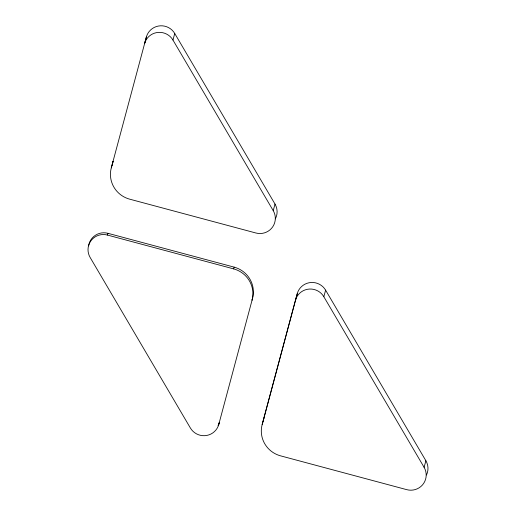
<?xml version="1.0" encoding="UTF-8"?>
<svg xmlns="http://www.w3.org/2000/svg" width="516" height="516" viewBox="0 0 516 516"><rect width="100%" height="100%" fill="white"/><g stroke="black" fill="none" stroke-linecap="round" stroke-linejoin="round"><path stroke-width="0.77" d="M275.015 204.078L273.228 210.644A15.519 15.28 15.2 0 1 255.878 232.993L129.684 199.17A25.865 25.465 15.2 0 1 111.288 167.881L146.357 37.068A15.519 15.28 15.2 0 1 174.743 33.488L275.015 204.078A15.519 15.28 15.2 0 1 275.338 218.894M107.934 233.309L107.463 235.064A15.519 15.28 15.2 0 0 90.113 257.413L190.385 428.003A15.519 15.28 15.2 0 0 218.771 424.429L252.53 298.429A25.865 25.465 15.2 0 0 234.135 267.133L107.934 233.309A15.519 15.28 15.2 0 0 88.629 245.855M425.887 460.749L424.1 467.315A15.519 15.28 15.2 0 1 406.756 489.665L280.556 455.841A25.865 25.465 15.2 0 1 262.16 424.552L297.229 293.739A15.519 15.28 15.2 0 1 325.615 290.16L425.887 460.749A15.519 15.28 15.2 0 1 426.5 475.004M262.16 424.552L297.229 293.739M146.357 37.068L144.57 43.634A15.519 15.28 15.2 0 1 172.957 40.055L273.228 210.644M111.288 167.881L113.069 161.315A25.865 25.465 15.2 0 0 112.359 165.114M172.957 40.055L174.743 33.488M252.53 298.429L252.053 300.177A25.865 25.465 15.2 0 0 233.664 268.888L234.135 267.133M218.771 424.429L219.248 422.675A15.519 15.28 15.2 0 1 218.062 425.719M424.1 467.315L323.829 296.726L325.615 290.16M107.463 235.064L233.664 268.888M295.442 300.299A15.519 15.28 15.2 0 1 323.829 296.726M263.237 421.785A25.865 25.465 15.2 0 1 263.947 417.986"/></g></svg>
